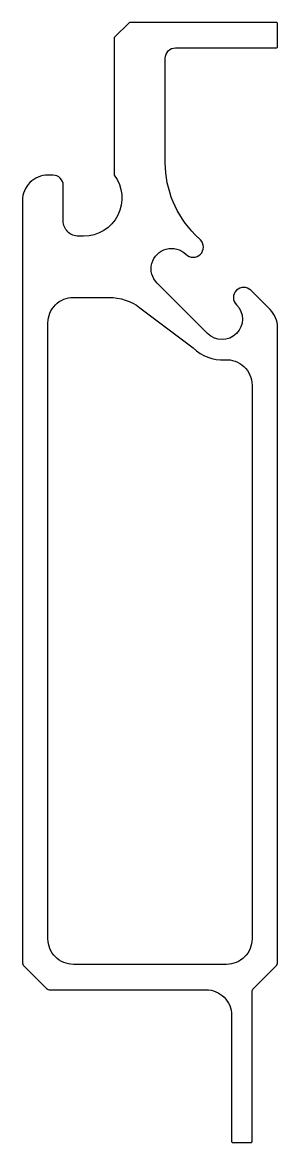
# Model space of a CAD drawing. Extents: x -162 to -112, y 18 to 238.
import ezdxf

# ---------------------------------------------------------------- set-up
doc = ezdxf.new("R2010")
doc.units = 0
doc.header["$LTSCALE"] = 15
doc.layers.get('0').update_dxf_attribs({"linetype": 'CONTINUOUS'})

msp = doc.modelspace()

# ---------------------------------------------------------------- linework, layer by layer
at = {"color": 0, "ltscale": 0.05}
for points in [[(-150.78, 196.38, -0.414214), (-153.78, 199.38), (-153.78, 206.38, 0.414214), (-155.78, 208.38), (-156.78, 208.38, 0.414214), (-161.78, 203.38), (-161.78, 53.79, 0.198912), (-161.48, 53.08), (-157.07, 48.67, 0.198912), (-156.36, 48.38), (-125.78, 48.38, -0.414214), (-120.78, 43.38), (-120.78, 18.58, 0.414214), (-120.58, 18.38), (-116.98, 18.38, 0.414214), (-116.78, 18.58), (-116.78, 47.96, -0.198912), (-116.48, 48.67), (-112.07, 53.08, 0.198912), (-111.78, 53.79), (-111.78, 178.46, 0.198912), (-113.24, 182), (-117, 185.76, 1), (-119.83, 182.93, -1), (-125.48, 177.27), (-135.38, 187.17, -1), (-129.73, 192.83, 1), (-126.9, 195.66), (-127.92, 196.68, -0.198912), (-133.78, 210.82), (-133.78, 231.38, -0.414214), (-131.78, 233.38), (-111.98, 233.38, 0.414214), (-111.78, 233.58), (-111.78, 238.18, 0.414214), (-111.98, 238.38), (-140.78, 238.38), (-143.78, 235.38), (-143.78, 208.38, -0.618034), (-149.78, 196.38)], [(-116.78, 58.38, -0.414214), (-121.78, 53.38), (-151.78, 53.38, -0.414214), (-156.78, 58.38), (-156.78, 179.38, -0.414214), (-151.78, 184.38), (-144.8, 184.38, -0.16332), (-138.77, 182.35), (-128.31, 174.44, 0.216553), (-122.11, 172.12, -0.434167), (-116.78, 167.13)]]:
    msp.add_lwpolyline(points, format="xyb", close=True, dxfattribs=at)

doc.saveas('drawing.dxf')
